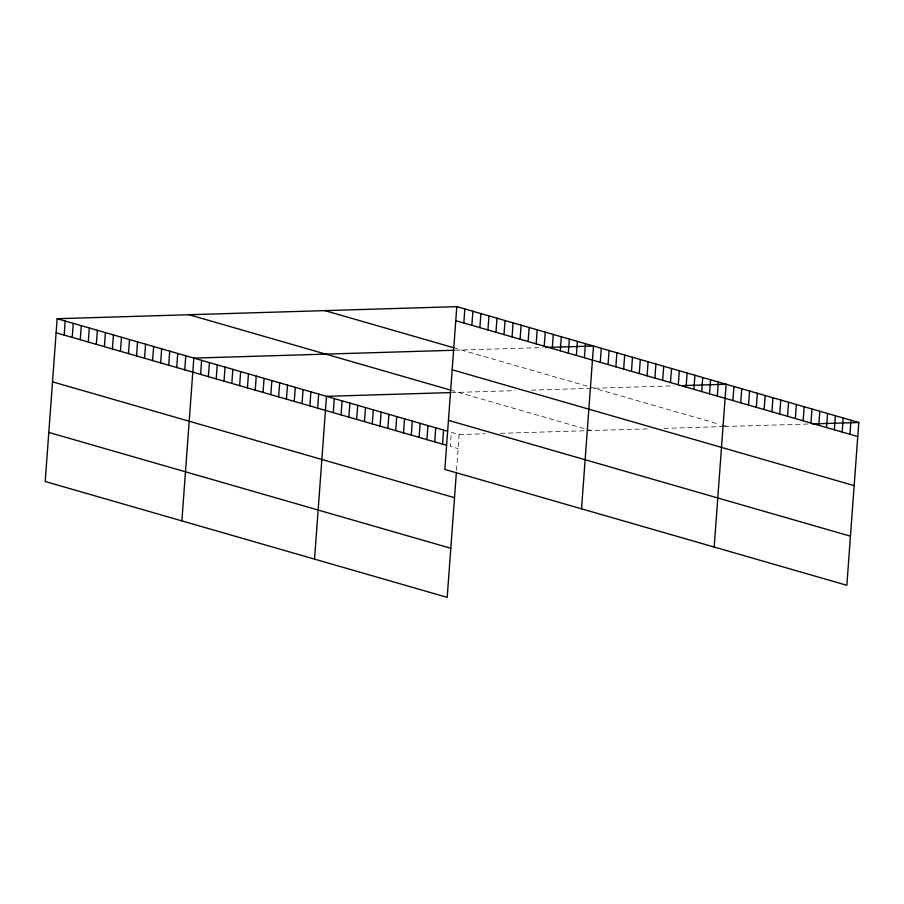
<?xml version="1.0" encoding="UTF-8"?>
<svg xmlns="http://www.w3.org/2000/svg" width="904" height="904" viewBox="0 0 904 904"><rect width="100%" height="100%" fill="white"/><g stroke="black" fill="none" stroke-linecap="round" stroke-linejoin="round"><path stroke-width="0.68" stroke-dasharray="4.52 3.39" d="M456.52 470.43L459.153 434.564L451.345 432.315L450.316 446.361L458.125 448.621M455.311 350.198L542.649 347.565M451.503 392.562L514.997 390.641M531.349 390.144L673.932 385.838M459.153 434.564L485.256 433.784M500.364 433.321L650.168 428.801M664.011 428.383L723.144 426.586M724.398 426.552L809.34 423.987M453.559 347.701L719.109 424.225M721.708 424.982L726.918 426.473M450.576 390.099L591.035 430.586"/><path stroke-width="1.36" d="M456.802 306.637L444.847 469.436L846.845 585.284L858.8 422.496L456.802 306.637L57.155 318.716L45.2 481.504L447.197 597.363L456.317 473.154M64.161 335.079L65.19 321.033M72.207 337.395L73.235 323.349M80.241 339.712L81.27 325.666M88.287 342.028L89.315 327.982M96.321 344.345L97.349 330.299M104.367 346.661L105.395 332.615M112.401 348.978L113.429 334.932M120.447 351.294L121.475 337.248M128.481 353.611L129.509 339.565M136.527 355.927L137.555 341.881M144.561 358.244L145.589 344.198M152.607 360.572L153.635 346.514M160.641 362.888L161.669 348.831M168.686 365.205L169.715 351.159M176.721 367.521L177.749 353.475M184.766 369.838L185.795 355.792M181.873 520.896L193.829 358.108L454.045 350.243M200.609 374.403L201.637 360.357M208.406 376.652L209.445 362.606M216.214 378.9L217.242 364.854M224.011 381.149L225.051 367.103M231.819 383.398L232.848 369.352M239.628 385.646L240.656 371.601M247.425 387.895L248.453 373.849M255.233 390.144L256.261 376.098M263.03 392.392L264.07 378.347M270.838 394.641L271.867 380.595M278.635 396.89L279.675 382.844M286.444 399.139L287.472 385.093M294.252 401.387L295.28 387.341M302.049 403.636L303.077 389.59M309.857 405.885L310.886 391.839M317.654 408.133L318.694 394.087M314.536 559.135L326.491 396.336L450.135 392.596M333.26 412.631L334.299 398.585M341.068 414.879L342.096 400.834M348.876 417.128L349.904 403.082M356.673 419.377L357.701 405.331M364.481 421.626L365.51 407.58M372.278 423.874L373.318 409.828M380.087 426.123L381.115 412.077M387.884 428.372L388.923 414.326M395.692 430.62L396.72 416.574M403.5 432.869L404.529 418.823M411.297 435.118L412.326 421.072M419.106 437.366L420.134 423.321M426.903 439.615L427.942 425.569M434.711 441.864L435.739 427.818M442.508 444.113L443.548 430.067M463.808 322.999L464.848 308.953M471.854 325.316L472.882 311.27M479.888 327.632L480.928 313.586M487.934 329.949L488.962 315.903M495.968 332.276L497.008 318.219M504.014 334.593L505.042 320.536M512.048 336.909L513.088 322.852M520.094 339.226L521.122 325.18M528.128 341.542L529.168 327.497M536.174 343.859L537.202 329.813M544.208 346.175L545.248 332.13M552.254 348.492L553.282 334.446M560.288 350.808L561.327 336.763M568.333 353.125L569.362 339.079M576.368 355.441L577.407 341.396M584.413 357.758L585.442 343.712M581.532 508.816L593.487 346.029L545.394 347.486M600.256 362.323L601.284 348.277M608.053 364.572L609.093 350.526M615.861 366.821L616.89 352.775M623.67 369.069L624.698 355.023M631.467 371.318L632.495 357.272M639.275 373.567L640.303 359.521M647.072 375.815L648.111 361.769M654.88 378.064L655.909 364.018M662.677 380.313L663.717 366.267M670.486 382.561L671.514 368.516M678.294 384.81L679.322 370.764M686.091 387.059L687.119 373.013M693.899 389.308L694.927 375.262M701.696 391.556L702.736 377.51M709.504 393.805L710.533 379.759M717.301 396.054L718.341 382.008M714.183 547.056L726.138 384.256L682.181 385.59M732.918 400.562L733.946 386.505M740.715 402.811L741.743 388.754M748.523 405.06L749.552 391.003M756.32 407.308L757.36 393.251M764.129 409.557L765.157 395.5M771.926 411.806L772.965 397.749M779.734 414.055L780.762 400.009M787.542 416.303L788.57 402.257M795.339 418.552L796.367 404.506M803.147 420.801L804.176 406.755M810.944 423.049L811.984 409.003M818.753 425.298L819.781 411.252M826.55 427.547L827.589 413.501M834.358 429.796L835.386 415.75M842.166 432.044L843.195 417.998M849.963 434.293L850.992 420.247M812.086 423.908L858.8 422.496M455.774 320.683L857.772 436.542M324.92 310.626L453.559 347.701M452.169 369.77L854.167 485.629M189.038 314.728L450.576 390.099M448.452 420.349L850.449 536.196M57.155 318.716L447.446 431.197M56.127 332.762L446.418 445.243M52.522 381.85L454.52 497.697M48.805 432.417L450.802 548.276"/></g></svg>
